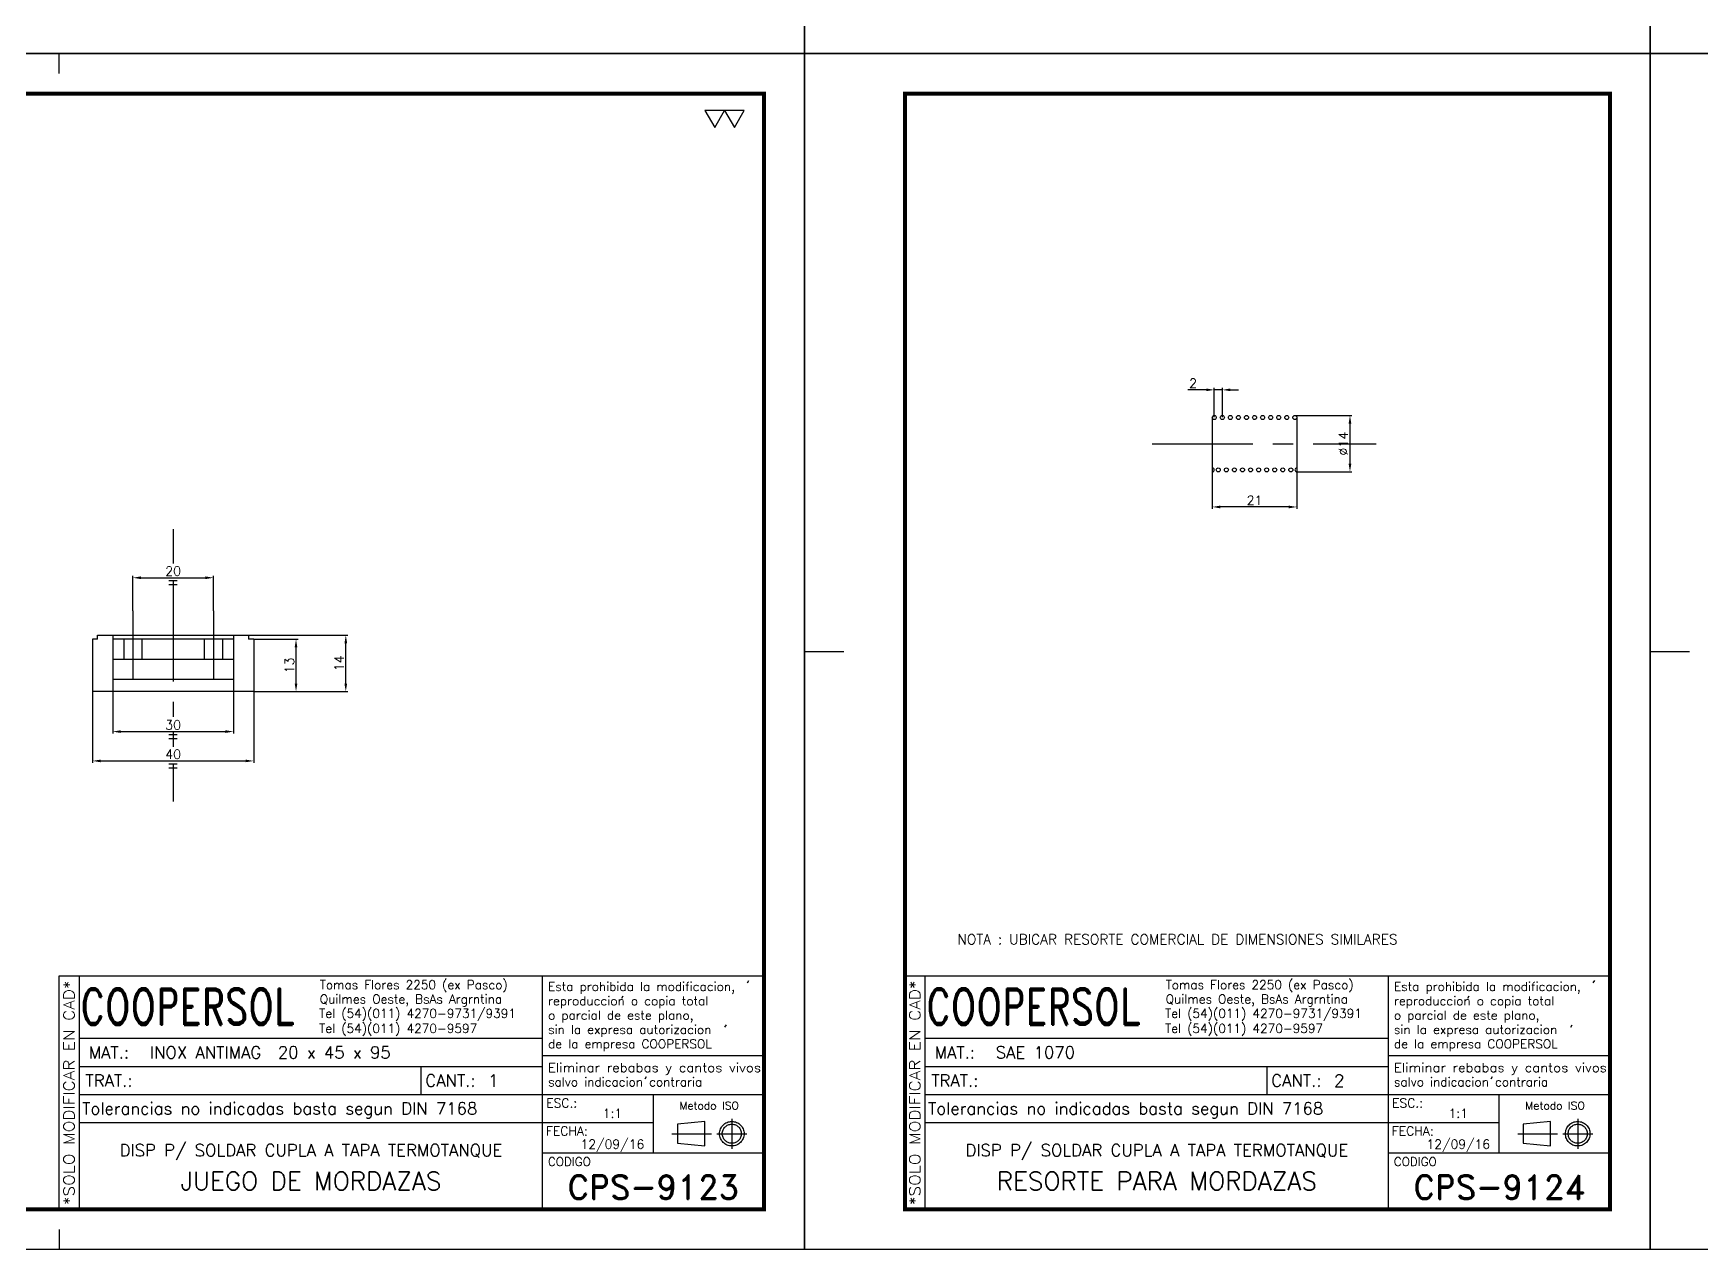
# Model space of a CAD drawing. Extents: x -21308 to -16735, y 11657 to 13517.
# Drawn here: x -21079.4 to -20665.5, y 11927.4 to 12229.4 of the extents above; entities that cross this region are included whole.
import ezdxf
from ezdxf.enums import TextEntityAlignment as Align

# ---------------------------------------------------------------- set-up
doc = ezdxf.new("R2010")
doc.units = 0
doc.header["$LTSCALE"] = 20
doc.header["$MEASUREMENT"] = 0
doc.linetypes.add('CENTER', pattern=[2, 1.25, -0.25, 0.25, -0.25])
doc.linetypes.add('HIDDEN', pattern=[0.375, 0.25, -0.125])
doc.layers.get('0').update_dxf_attribs({"linetype": 'CONTINUOUS'})
doc.layers.get('DEFPOINTS').update_dxf_attribs({"linetype": 'CONTINUOUS'})
for name, color, linetype in [('1', 1, 'CENTER'), ('CL', 1, 'CENTER'), ('CO', 3, 'CONTINUOUS'), ('OC', 1, 'HIDDEN')]:
    doc.layers.add(name, color=color, linetype=linetype)
doc.styles.add('ROMAND', font='ROMAND')
doc.styles.add('ROMANS', font='ROMANS.SHX')
doc.dimstyles.new('1', dxfattribs={"dimtxt": 2.3, "dimasz": 2, "dimexe": 0.5, "dimexo": 0.0625, "dimgap": 0.5, "dimtad": 1, "dimdec": 4, "dimdsep": 46, "dimtxsty": 'ROMANS', "dimcen": -2, "dimclrt": 7, "dimadec": 0, "dimazin": 0, "dimtfac": 0.869565, "dimtdec": 4, "dimtmove": 0, "dimatfit": 3, "dimfxl": 1, "dimtolj": 1, "dimarcsym": 0})

# ---------------------------------------------------------------- blocks, each defined once
blk = doc.blocks.new('A4G')
blk.add_line((0, 148.5), (9.75, 148.5))
blk.add_lwpolyline([(0, 297), (210, 297), (210, 0), (0, 0)], close=True)
at = {"const_width": 1}
blk.add_lwpolyline([(25, 287), (200, 287), (200, 10), (25, 10)], close=True, dxfattribs=at)
blk = doc.blocks.new('A3G')
for p, q in [((235, 292), (235, 297)), ((235, 5), (235, 0))]:
    blk.add_line(p, q)
blk.add_lwpolyline([(0, 297), (420, 297), (420, 0), (0, 0)], close=True)
at = {"const_width": 1}
blk.add_lwpolyline([(25, 287), (410, 287), (410, 10), (25, 10)], close=True, dxfattribs=at)
blk = doc.blocks.new('*D406')
at = {"layer": 'CO', "color": 0, "lineweight": -2}
for p, q in [((-21064.73, 12065.92), (-21064.73, 12048.27)), ((-21024.73, 12065.92), (-21024.73, 12048.27)), ((-21062.73, 12048.77), (-21026.73, 12048.77))]:
    blk.add_line(p, q, dxfattribs=at)
at = {"layer": 'CO', "color": 0}
for points in [[(-21062.73, 12049.1), (-21062.73, 12048.44), (-21064.73, 12048.77)], [(-21026.73, 12049.1), (-21026.73, 12048.44), (-21024.73, 12048.77)]]:
    blk.add_solid(points, dxfattribs=at)
at = {"layer": 'DEFPOINTS', "color": 0}
for p in [(-21064.73, 12065.98), (-21024.73, 12065.98), (-21024.73, 12048.77)]:
    blk.add_point(p, dxfattribs=at)
at = {"layer": 'CO', "color": 7, "insert": (-21044.73, 12050.42), "char_height": 2.3, "attachment_point": 5, "style": 'ROMANS'}
blk.add_mtext('\\A1;40', dxfattribs=at)
blk = doc.blocks.new('*D407')
at = {"layer": 'CO', "color": 0, "lineweight": -2}
for p, q in [((-21059.73, 12065.92), (-21059.73, 12055.55)), ((-21029.73, 12065.92), (-21029.73, 12055.55)), ((-21057.73, 12056.05), (-21031.73, 12056.05))]:
    blk.add_line(p, q, dxfattribs=at)
at = {"layer": 'CO', "color": 0}
for points in [[(-21057.73, 12056.38), (-21057.73, 12055.72), (-21059.73, 12056.05)], [(-21031.73, 12056.38), (-21031.73, 12055.72), (-21029.73, 12056.05)]]:
    blk.add_solid(points, dxfattribs=at)
at = {"layer": 'DEFPOINTS', "color": 0}
for p in [(-21059.73, 12065.98), (-21029.73, 12065.98), (-21029.73, 12056.05)]:
    blk.add_point(p, dxfattribs=at)
at = {"layer": 'CO', "color": 7, "insert": (-21044.73, 12057.7), "char_height": 2.3, "attachment_point": 5, "style": 'ROMANS'}
blk.add_mtext('\\A1;30', dxfattribs=at)
blk = doc.blocks.new('*D408')
at = {"layer": 'CO', "color": 0, "lineweight": -2}
for p, q in [((-21024.67, 12078.98), (-21013.72, 12078.98)), ((-21014.22, 12067.98), (-21014.22, 12076.98)), ((-21024.67, 12065.98), (-21013.72, 12065.98))]:
    blk.add_line(p, q, dxfattribs=at)
at = {"layer": 'CO', "color": 0}
for points in [[(-21014.55, 12076.98), (-21013.89, 12076.98), (-21014.22, 12078.98)], [(-21014.55, 12067.98), (-21013.89, 12067.98), (-21014.22, 12065.98)]]:
    blk.add_solid(points, dxfattribs=at)
at = {"layer": 'DEFPOINTS', "color": 0}
for p in [(-21024.73, 12078.98), (-21014.22, 12078.98), (-21024.73, 12065.98)]:
    blk.add_point(p, dxfattribs=at)
at = {"layer": 'CO', "color": 7, "insert": (-21015.87, 12072.48), "char_height": 2.3, "attachment_point": 5, "rotation": 90, "style": 'ROMANS'}
blk.add_mtext('\\A1;13', dxfattribs=at)
blk = doc.blocks.new('*D409')
at = {"layer": 'CO', "color": 0, "lineweight": -2}
for p, q in [((-21025.92, 12079.98), (-21001.36, 12079.98)), ((-21001.86, 12067.98), (-21001.86, 12077.98)), ((-21024.67, 12065.98), (-21001.36, 12065.98))]:
    blk.add_line(p, q, dxfattribs=at)
at = {"layer": 'CO', "color": 0}
for points in [[(-21002.2, 12077.98), (-21001.53, 12077.98), (-21001.86, 12079.98)], [(-21002.2, 12067.98), (-21001.53, 12067.98), (-21001.86, 12065.98)]]:
    blk.add_solid(points, dxfattribs=at)
at = {"layer": 'DEFPOINTS', "color": 0}
for p in [(-21025.98, 12079.98), (-21001.86, 12079.98), (-21024.73, 12065.98)]:
    blk.add_point(p, dxfattribs=at)
at = {"layer": 'CO', "color": 7, "insert": (-21003.51, 12072.98), "char_height": 2.3, "attachment_point": 5, "rotation": 90, "style": 'ROMANS'}
blk.add_mtext('\\A1;14', dxfattribs=at)
blk = doc.blocks.new('*D410')
at = {"layer": 'CO', "color": 0, "lineweight": -2}
for p, q in [((-21054.73, 12086.07), (-21054.73, 12094.75)), ((-21052.73, 12094.25), (-21036.73, 12094.25)), ((-21034.73, 12086.07), (-21034.73, 12094.75))]:
    blk.add_line(p, q, dxfattribs=at)
at = {"layer": 'CO', "color": 0}
for points in [[(-21052.73, 12094.59), (-21052.73, 12093.92), (-21054.73, 12094.25)], [(-21036.73, 12094.59), (-21036.73, 12093.92), (-21034.73, 12094.25)]]:
    blk.add_solid(points, dxfattribs=at)
at = {"layer": 'DEFPOINTS', "color": 0}
for p in [(-21034.73, 12094.25), (-21054.73, 12086.01), (-21034.73, 12086.01)]:
    blk.add_point(p, dxfattribs=at)
at = {"layer": 'CO', "color": 7, "insert": (-21044.73, 12095.9), "char_height": 2.3, "attachment_point": 5, "style": 'ROMANS'}
blk.add_mtext('\\A1;20', dxfattribs=at)
blk = doc.blocks.new('COOPERSOLROT-02')
for p, q in [((0, 58), (175, 58)), ((0, 0), (0, 58)), ((5, 0), (5, 58)), ((120, 0), (120, 58)), ((175, 0), (175, 58)), ((5, 42.5), (120, 42.5)), ((120, 38.19), (175, 38.19)), ((5, 35.5), (120, 35.5)), ((89.89, 28.5), (89.89, 35.5)), ((5, 28.5), (175, 28.5)), ((147.5, 14), (147.5, 28.5)), ((147.5, 21.5), (5, 21.5)), ((120, 14), (175, 14)), ((0, 0), (175, 0))]:
    blk.add_line(p, q)
at = {"color": 1, "linetype": 'CENTER'}
blk.add_line((166.98, 22.51), (166.98, 15.06), dxfattribs=at)
for points in [[(152.09, 18.79), (161.93, 18.79)], [(163.26, 18.79), (170.71, 18.79)]]:
    blk.add_lwpolyline(points, dxfattribs=at)
at = {"layer": '1'}
for points in [[(170.85, 56.26), (171.21, 56.85)], [(139.66, 52.43), (140.02, 53.02)], [(165.28, 45.22), (165.64, 45.81)], [(145.46, 32.42), (145.82, 33.01)]]:
    blk.add_lwpolyline(points, dxfattribs=at)
blk.add_lwpolyline([(160.25, 18.79), (160.25, 21.83), (153.47, 21.16), (153.47, 16.41), (160.25, 15.74)], close=True, dxfattribs=at)
for radius in [3.05, 2.37]:
    blk.add_circle((166.98, 18.79), radius, dxfattribs=at)
at = {"style": 'ROMANS', "width": 0.996387}
blk.add_text('*SOLO MODIFICAR EN CAD*', height=2.7, rotation=90, dxfattribs=at).set_placement((3.77, 1.09), (3.77, 56.81), align=Align.FIT)
at = {"style": 'ROMAND', "width": 0.75}
blk.add_text('COOPERSOL', height=9, dxfattribs=at).set_placement((5.26, 45.85))
at = {"style": 'ROMANS'}
for s, p in [('MAT.:', (7.32, 37.47)), ('TRAT.:', (6.5, 30.47)), ('CANT.:', (90.89, 30.47)), ('Tolerancias no indicadas basta segun DIN 7168', (5.7, 23.56))]:
    blk.add_text(s, height=3, dxfattribs=at).set_placement(p)
for tag, height, style, p in [('CONJUNTO', 2.3, 'ROMANS', (62.5, 17.5)), ('SUBCONJUNTO', 3, 'ROMANS', (62.5, 11.5)), ('COD-PLA', 6, 'ROMAND', (147.5, 5.5)), ('DENOMINACION', 4.5, 'ROMANS', (62.5, 4.75))]:
    blk.add_attdef(tag, text='', height=height, dxfattribs=dict(style=style)).set_placement(p, align=Align.MIDDLE)
at = {"layer": '1', "style": 'ROMANS'}
for s, height, p in [('Tomas Flores 2250 (ex Pasco)', 2.2, (64.69, 54.68)), ('Esta prohibida la modificacion,', 2.2, (121.36, 54.23)), ('Tel (54)(011) 4270-9731/9391', 2.2, (64.55, 47.56)), ('Quilmes Oeste, BsAs Argrntina', 2.2, (64.69, 51.12)), ('reproduccion o copia total', 2.2, (121.36, 50.67)), ('Tel (54)(011) 4270-9597', 2.2, (64.55, 43.83)), ('o parcial de este plano,', 2.2, (121.36, 47.11)), ('sin la expresa autorizacion ', 2.2, (121.36, 43.55)), ('de la empresa COOPERSOL', 2.2, (121.36, 39.99)), ('salvo indicacion contraria', 2.2, (121.36, 30.54)), ('ESC.:', 2.25, (120.89, 25.29)), ('FECHA:', 2.25, (120.81, 18.36)), ('CODIGO', 2.16, (121.33, 10.78))]:
    blk.add_text(s, height=height, dxfattribs=at).set_placement(p)
at = {"layer": '1', "style": 'ROMANS', "width": 0.96139}
blk.add_text('Eliminar rebabas y cantos vivos', height=2.2, dxfattribs=at).set_placement((121.34, 34.1), (174.21, 34.1), align=Align.FIT)
at = {"layer": '1', "style": 'ROMANS'}
blk.add_text('Metodo ISO', height=1.948, dxfattribs=at).set_placement((161.34, 25.77), align=Align.MIDDLE)
for tag, p in [('MAT', (22.51, 37.47)), ('TRAT', (22.51, 30.47)), ('CANT', (106.49, 30.47))]:
    blk.add_attdef(tag, p, '', height=3, dxfattribs=at)
for tag, p in [('ESC', (137.33, 22.73)), ('FECHA', (137.33, 15.06))]:
    blk.add_attdef(tag, text='', height=2.25, dxfattribs=at).set_placement(p, align=Align.CENTER)
blk = doc.blocks.new('*D411')
at = {"layer": 'CO', "color": 0, "lineweight": -2}
for p, q in [((-20788.25, 12140.9), (-20792.78, 12140.9)), ((-20786.25, 12134.1), (-20786.25, 12141.4)), ((-20784.25, 12140.9), (-20786.25, 12140.9)), ((-20784.25, 12134.1), (-20784.25, 12141.4)), ((-20782.25, 12140.9), (-20780.25, 12140.9))]:
    blk.add_line(p, q, dxfattribs=at)
at = {"layer": 'CO', "color": 0}
for points in [[(-20788.25, 12141.24), (-20788.25, 12140.57), (-20786.25, 12140.9)], [(-20782.25, 12141.24), (-20782.25, 12140.57), (-20784.25, 12140.9)]]:
    blk.add_solid(points, dxfattribs=at)
at = {"layer": 'DEFPOINTS', "color": 0}
for p in [(-20786.25, 12140.9), (-20786.25, 12134.04), (-20784.25, 12134.04)]:
    blk.add_point(p, dxfattribs=at)
at = {"layer": 'CO', "color": 7, "insert": (-20791.52, 12142.55), "char_height": 2.3, "attachment_point": 5, "style": 'ROMANS'}
blk.add_mtext('\\A1;2', dxfattribs=at)
blk = doc.blocks.new('*D412')
at = {"layer": 'CO', "color": 0, "lineweight": -2}
for p, q in [((-20766.19, 12134.54), (-20752.07, 12134.54)), ((-20752.57, 12132.54), (-20752.57, 12122.54)), ((-20765.69, 12120.54), (-20752.07, 12120.54))]:
    blk.add_line(p, q, dxfattribs=at)
at = {"layer": 'CO', "color": 0}
for points in [[(-20752.9, 12132.54), (-20752.24, 12132.54), (-20752.57, 12134.54)], [(-20752.9, 12122.54), (-20752.24, 12122.54), (-20752.57, 12120.54)]]:
    blk.add_solid(points, dxfattribs=at)
at = {"layer": 'DEFPOINTS', "color": 0}
for p in [(-20766.25, 12134.54), (-20765.75, 12120.54), (-20752.57, 12120.54)]:
    blk.add_point(p, dxfattribs=at)
at = {"layer": 'CO', "color": 7, "insert": (-20754.22, 12127.54), "char_height": 2.3, "attachment_point": 5, "rotation": 90, "style": 'ROMANS'}
blk.add_mtext('\\A1;%%C14', dxfattribs=at)
blk = doc.blocks.new('*D413')
at = {"layer": 'CO', "color": 0, "lineweight": -2}
for p, q in [((-20786.75, 12120.47), (-20786.75, 12111.33)), ((-20765.75, 12120.47), (-20765.75, 12111.33)), ((-20767.75, 12111.83), (-20784.75, 12111.83))]:
    blk.add_line(p, q, dxfattribs=at)
at = {"layer": 'CO', "color": 0}
for points in [[(-20784.75, 12112.16), (-20784.75, 12111.49), (-20786.75, 12111.83)], [(-20767.75, 12112.16), (-20767.75, 12111.49), (-20765.75, 12111.83)]]:
    blk.add_solid(points, dxfattribs=at)
at = {"layer": 'DEFPOINTS', "color": 0}
for p in [(-20786.75, 12120.54), (-20765.75, 12120.54), (-20786.75, 12111.83)]:
    blk.add_point(p, dxfattribs=at)
at = {"layer": 'CO', "color": 7, "insert": (-20776.25, 12113.48), "char_height": 2.3, "attachment_point": 5, "style": 'ROMANS'}
blk.add_mtext('\\A1;21', dxfattribs=at)

msp = doc.modelspace()

# ---------------------------------------------------------------- linework, layer by layer
for p, q in [((-20786.7514, 12134.03504), (-20786.7514, 12120.53504)), ((-20765.7514, 12134.03504), (-20765.7514, 12120.53504)), ((-21064.73365, 12078.98277), (-21064.73365, 12065.98277)), ((-21063.48365, 12078.98277), (-21064.73365, 12078.98277)), ((-21063.48365, 12078.98277), (-21063.48365, 12079.98277)), ((-21063.48365, 12079.98277), (-21025.98365, 12079.98277)), ((-21059.73365, 12079.98277), (-21059.73365, 12065.98277)), ((-21029.73365, 12078.98277), (-21059.73365, 12078.98277)), ((-21029.73365, 12079.98277), (-21029.73365, 12065.98277)), ((-21025.98365, 12079.98277), (-21025.98365, 12078.98277)), ((-21024.73365, 12078.98277), (-21025.98365, 12078.98277)), ((-21024.73365, 12078.98277), (-21024.73365, 12065.98277)), ((-21029.73365, 12073.98277), (-21059.73365, 12073.98277)), ((-21024.73365, 12065.98277), (-21064.73365, 12065.98277)), ((-21029.73365, 12068.98277), (-21059.73365, 12068.98277))]:
    msp.add_line(p, q)
for centre in [(-20786.2514, 12134.03504), (-20784.2514, 12134.03504), (-20782.2514, 12134.03504), (-20780.2514, 12134.03504), (-20778.2514, 12134.03504), (-20776.2514, 12134.03504), (-20774.2514, 12134.03504), (-20772.2514, 12134.03504), (-20770.2514, 12134.03504), (-20768.2514, 12134.03504), (-20766.2514, 12134.03504), (-20785.2514, 12121.03504), (-20783.2514, 12121.03504), (-20781.2514, 12121.03504), (-20779.2514, 12121.03504), (-20777.2514, 12121.03504), (-20775.2514, 12121.03504), (-20773.2514, 12121.03504), (-20771.2514, 12121.03504), (-20769.2514, 12121.03504), (-20767.2514, 12121.03504)]:
    msp.add_circle(centre, 0.5)
for centre, start, end in [((-20786.7514, 12121.03504), 270, 90), ((-20765.7514, 12121.03504), 90, 270)]:
    msp.add_arc(centre, 0.5, start, end)
at = {"layer": 'CL'}
for p, q in [((-20801.68305, 12127.53504), (-20746.07223, 12127.53504)), ((-21044.73365, 12106.33848), (-21044.73365, 12097.80349)), ((-21044.73365, 12093.47946), (-21044.73365, 12059.7137)), ((-21054.73365, 12086.01066), (-21054.73365, 12069.00517)), ((-21034.73365, 12086.01066), (-21034.73365, 12069.00517)), ((-21044.73365, 12055.81592), (-21044.73365, 12052.25708)), ((-21044.73365, 12047.99475), (-21044.73365, 12038.68647))]:
    msp.add_line(p, q, dxfattribs=at)
at = {"layer": 'CO'}
for p, q in [((-21043.76174, 12093.47946), (-21045.76186, 12093.47946)), ((-21043.76174, 12092.47946), (-21045.76186, 12092.47946)), ((-21043.76174, 12055.27641), (-21045.76186, 12055.27641)), ((-21043.76174, 12054.27641), (-21045.76186, 12054.27641)), ((-21043.76174, 12047.99475), (-21045.76186, 12047.99475)), ((-21043.76174, 12046.99475), (-21045.76186, 12046.99475))]:
    msp.add_line(p, q, dxfattribs=at)
for points in [[(-20910.25656, 12206.02856), (-20907.81241, 12210.26195), (-20912.70071, 12210.26195)], [(-20905.36825, 12206.02856), (-20902.9241, 12210.26195), (-20907.81241, 12210.26195)]]:
    msp.add_lwpolyline(points, close=True, dxfattribs=at)
at = {"layer": 'OC'}
for p, q in [((-21056.98365, 12078.98277), (-21056.98365, 12073.98277)), ((-21052.48365, 12078.98277), (-21052.48365, 12073.98277)), ((-21036.98365, 12078.98277), (-21036.98365, 12073.98277)), ((-21032.48365, 12078.98277), (-21032.48365, 12073.98277))]:
    msp.add_line(p, q, dxfattribs=at)

# ---------------------------------------------------------------- block references
for name, p in [('A4G', (-21098.00568, 12224.42201)), ('A4G', (-20888.00568, 12224.42201)), ('A4G', (-20678.00568, 12224.42201)), ('A3G', (-21308.00568, 11927.42201)), ('A4G', (-20888.00568, 11927.42201)), ('A4G', (-20678.00568, 11927.42201))]:
    msp.add_blockref(name, p)
ref = msp.add_blockref('COOPERSOLROT-02', (-21073.00568, 11937.42201))
ref.add_attrib('COD-PLA', 'CPS-9123', dxfattribs={"height": 6, "style": 'ROMAND'}).set_placement((-20925.50568, 11942.92201), align=Align.MIDDLE)
ref.add_attrib('FECHA', '12/09/16', dxfattribs={"layer": '1', "height": 2.25, "style": 'ROMANS'}).set_placement((-20935.671, 11952.48301), align=Align.CENTER)
ref.add_attrib('MAT', 'INOX ANTIMAG  20 x 45 x 95', (-21050.50039, 11974.89016), dxfattribs={"layer": '1', "height": 3, "style": 'ROMANS'})
ref.add_attrib('ESC', '1:1', dxfattribs={"layer": '1', "height": 2.25, "style": 'ROMANS'}).set_placement((-20935.671, 11960.15056), align=Align.CENTER)
ref.add_attrib('CANT', '1', (-20966.51509, 11967.89016), dxfattribs={"layer": '1', "height": 3, "style": 'ROMANS'})
ref.add_attrib('DENOMINACION', 'JUEGO DE MORDAZAS', dxfattribs={"height": 4.5, "style": 'ROMANS'}).set_placement((-21010.50568, 11944.45983), align=Align.MIDDLE)
ref.add_attrib('SUBCONJUNTO', 'DISP P/ SOLDAR CUPLA A TAPA TERMOTANQUE', dxfattribs={"height": 3, "style": 'ROMANS'}).set_placement((-21010.50568, 11951.89986), align=Align.MIDDLE)
ref = msp.add_blockref('COOPERSOLROT-02', (-20863.00568, 11937.42201))
ref.add_attrib('COD-PLA', 'CPS-9124', dxfattribs={"height": 6, "style": 'ROMAND'}).set_placement((-20715.50568, 11942.92201), align=Align.MIDDLE)
ref.add_attrib('FECHA', '12/09/16', dxfattribs={"layer": '1', "height": 2.25, "style": 'ROMANS'}).set_placement((-20725.671, 11952.48301), align=Align.CENTER)
ref.add_attrib('MAT', 'SAE 1070', (-20840.50039, 11974.89016), dxfattribs={"layer": '1', "height": 3, "style": 'ROMANS'})
ref.add_attrib('ESC', '1:1', dxfattribs={"layer": '1', "height": 2.25, "style": 'ROMANS'}).set_placement((-20725.671, 11960.15056), align=Align.CENTER)
ref.add_attrib('CANT', '2', (-20756.51509, 11967.89016), dxfattribs={"layer": '1', "height": 3, "style": 'ROMANS'})
ref.add_attrib('DENOMINACION', 'RESORTE PARA MORDAZAS', dxfattribs={"height": 4.5, "style": 'ROMANS'}).set_placement((-20800.50568, 11944.45983), align=Align.MIDDLE)
ref.add_attrib('SUBCONJUNTO', 'DISP P/ SOLDAR CUPLA A TAPA TERMOTANQUE', dxfattribs={"height": 3, "style": 'ROMANS'}).set_placement((-20800.50568, 11951.89986), align=Align.MIDDLE)

# ---------------------------------------------------------------- texts
at = {"layer": 'CO', "style": 'ROMANS'}
msp.add_text('NOTA : UBICAR RESORTE COMERCIAL DE DIMENSIONES SIMILARES', height=2.5, dxfattribs=at).set_placement((-20850.03896, 12003.22747))

# ---------------------------------------------------------------- dimensions: what is measured, and where the dimension line sits
at = {"layer": 'CO'}
for base, p1, p2, picture, middle in [((-20786.2514, 12140.90454), (-20784.2514, 12134.03504), (-20786.2514, 12134.03504), '*D411', (-20791.51806, 12142.55454)), ((-20786.7514, 12111.82629), (-20765.7514, 12120.53504), (-20786.7514, 12120.53504), '*D413', (-20776.2514, 12113.47629)), ((-21034.73365, 12094.25346), (-21054.73365, 12086.01066), (-21034.73365, 12086.01066), '*D410', (-21044.73365, 12095.90346)), ((-21024.73365, 12048.76875), (-21064.73365, 12065.98277), (-21024.73365, 12065.98277), '*D406', (-21044.73365, 12050.41875)), ((-21029.73365, 12056.05041), (-21059.73365, 12065.98277), (-21029.73365, 12065.98277), '*D407', (-21044.73365, 12057.70041))]:
    dim = msp.add_linear_dim(base=base, p1=p1, p2=p2, dimstyle='1', dxfattribs=at)
    dim.commit()
    dim.dimension.update_dxf_attribs({"geometry": picture, "text_midpoint": middle})
dim = msp.add_linear_dim(base=(-20752.56943, 12120.53504), p1=(-20766.2514, 12134.53504), p2=(-20765.7514, 12120.53504), angle=90, text='%%C<>', dimstyle='1', dxfattribs=at)
dim.commit()
dim.dimension.update_dxf_attribs({"geometry": '*D412', "text_midpoint": (-20754.21943, 12127.53504)})
for base, p2, picture, middle in [((-21001.86334, 12079.98277), (-21025.98365, 12079.98277), '*D409', (-21003.51334, 12072.98277)), ((-21014.22072, 12078.98277), (-21024.73365, 12078.98277), '*D408', (-21015.87072, 12072.48277))]:
    dim = msp.add_linear_dim(base=base, p1=(-21024.73365, 12065.98277), p2=p2, angle=90, dimstyle='1', dxfattribs=at)
    dim.commit()
    dim.dimension.update_dxf_attribs({"geometry": picture, "text_midpoint": middle})

doc.saveas('drawing.dxf')
